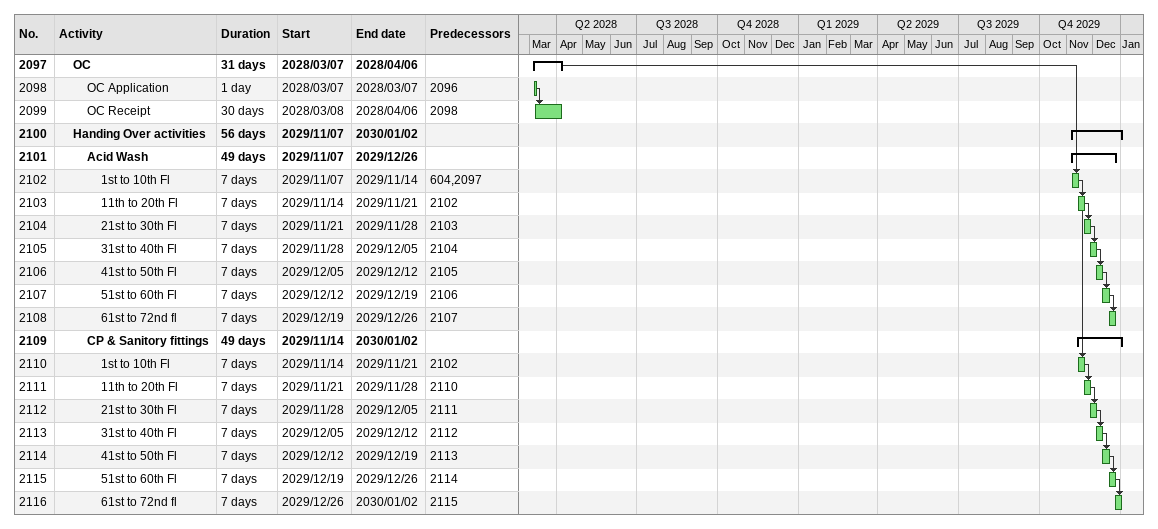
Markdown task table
| ID | Level | Task | Duration | Start | Finish | Predecessors |
|---|---|---|---|---|---|---|
| 2097 | 2 | **OC** | 31d | 2028-03-07 | 2028-04-06 |  |
| 2098 | 3 | OC Application | 1d | 2028-03-07 | 2028-03-07 | 2096 |
| 2099 | 3 | OC Receipt | 30d | 2028-03-08 | 2028-04-06 | 2098 |
| 2100 | 2 | **Handing Over activities** | 56d | 2029-11-07 | 2030-01-02 |  |
| 2101 | 3 | **Acid Wash** | 49d | 2029-11-07 | 2029-12-26 |  |
| 2102 | 4 | 1st to 10th Fl | 7d | 2029-11-07 | 2029-11-14 | 604, 2097 |
| 2103 | 4 | 11th to 20th Fl | 7d | 2029-11-14 | 2029-11-21 | 2102 |
| 2104 | 4 | 21st to 30th Fl | 7d | 2029-11-21 | 2029-11-28 | 2103 |
| 2105 | 4 | 31st to 40th Fl | 7d | 2029-11-28 | 2029-12-05 | 2104 |
| 2106 | 4 | 41st to 50th Fl | 7d | 2029-12-05 | 2029-12-12 | 2105 |
| 2107 | 4 | 51st to 60th Fl | 7d | 2029-12-12 | 2029-12-19 | 2106 |
| 2108 | 4 | 61st to 72nd fl | 7d | 2029-12-19 | 2029-12-26 | 2107 |
| 2109 | 3 | **CP & Sanitory fittings** | 49d | 2029-11-14 | 2030-01-02 |  |
| 2110 | 4 | 1st to 10th Fl | 7d | 2029-11-14 | 2029-11-21 | 2102 |
| 2111 | 4 | 11th to 20th Fl | 7d | 2029-11-21 | 2029-11-28 | 2110 |
| 2112 | 4 | 21st to 30th Fl | 7d | 2029-11-28 | 2029-12-05 | 2111 |
| 2113 | 4 | 31st to 40th Fl | 7d | 2029-12-05 | 2029-12-12 | 2112 |
| 2114 | 4 | 41st to 50th Fl | 7d | 2029-12-12 | 2029-12-19 | 2113 |
| 2115 | 4 | 51st to 60th Fl | 7d | 2029-12-19 | 2029-12-26 | 2114 |
| 2116 | 4 | 61st to 72nd fl | 7d | 2029-12-26 | 2030-01-02 | 2115 |
